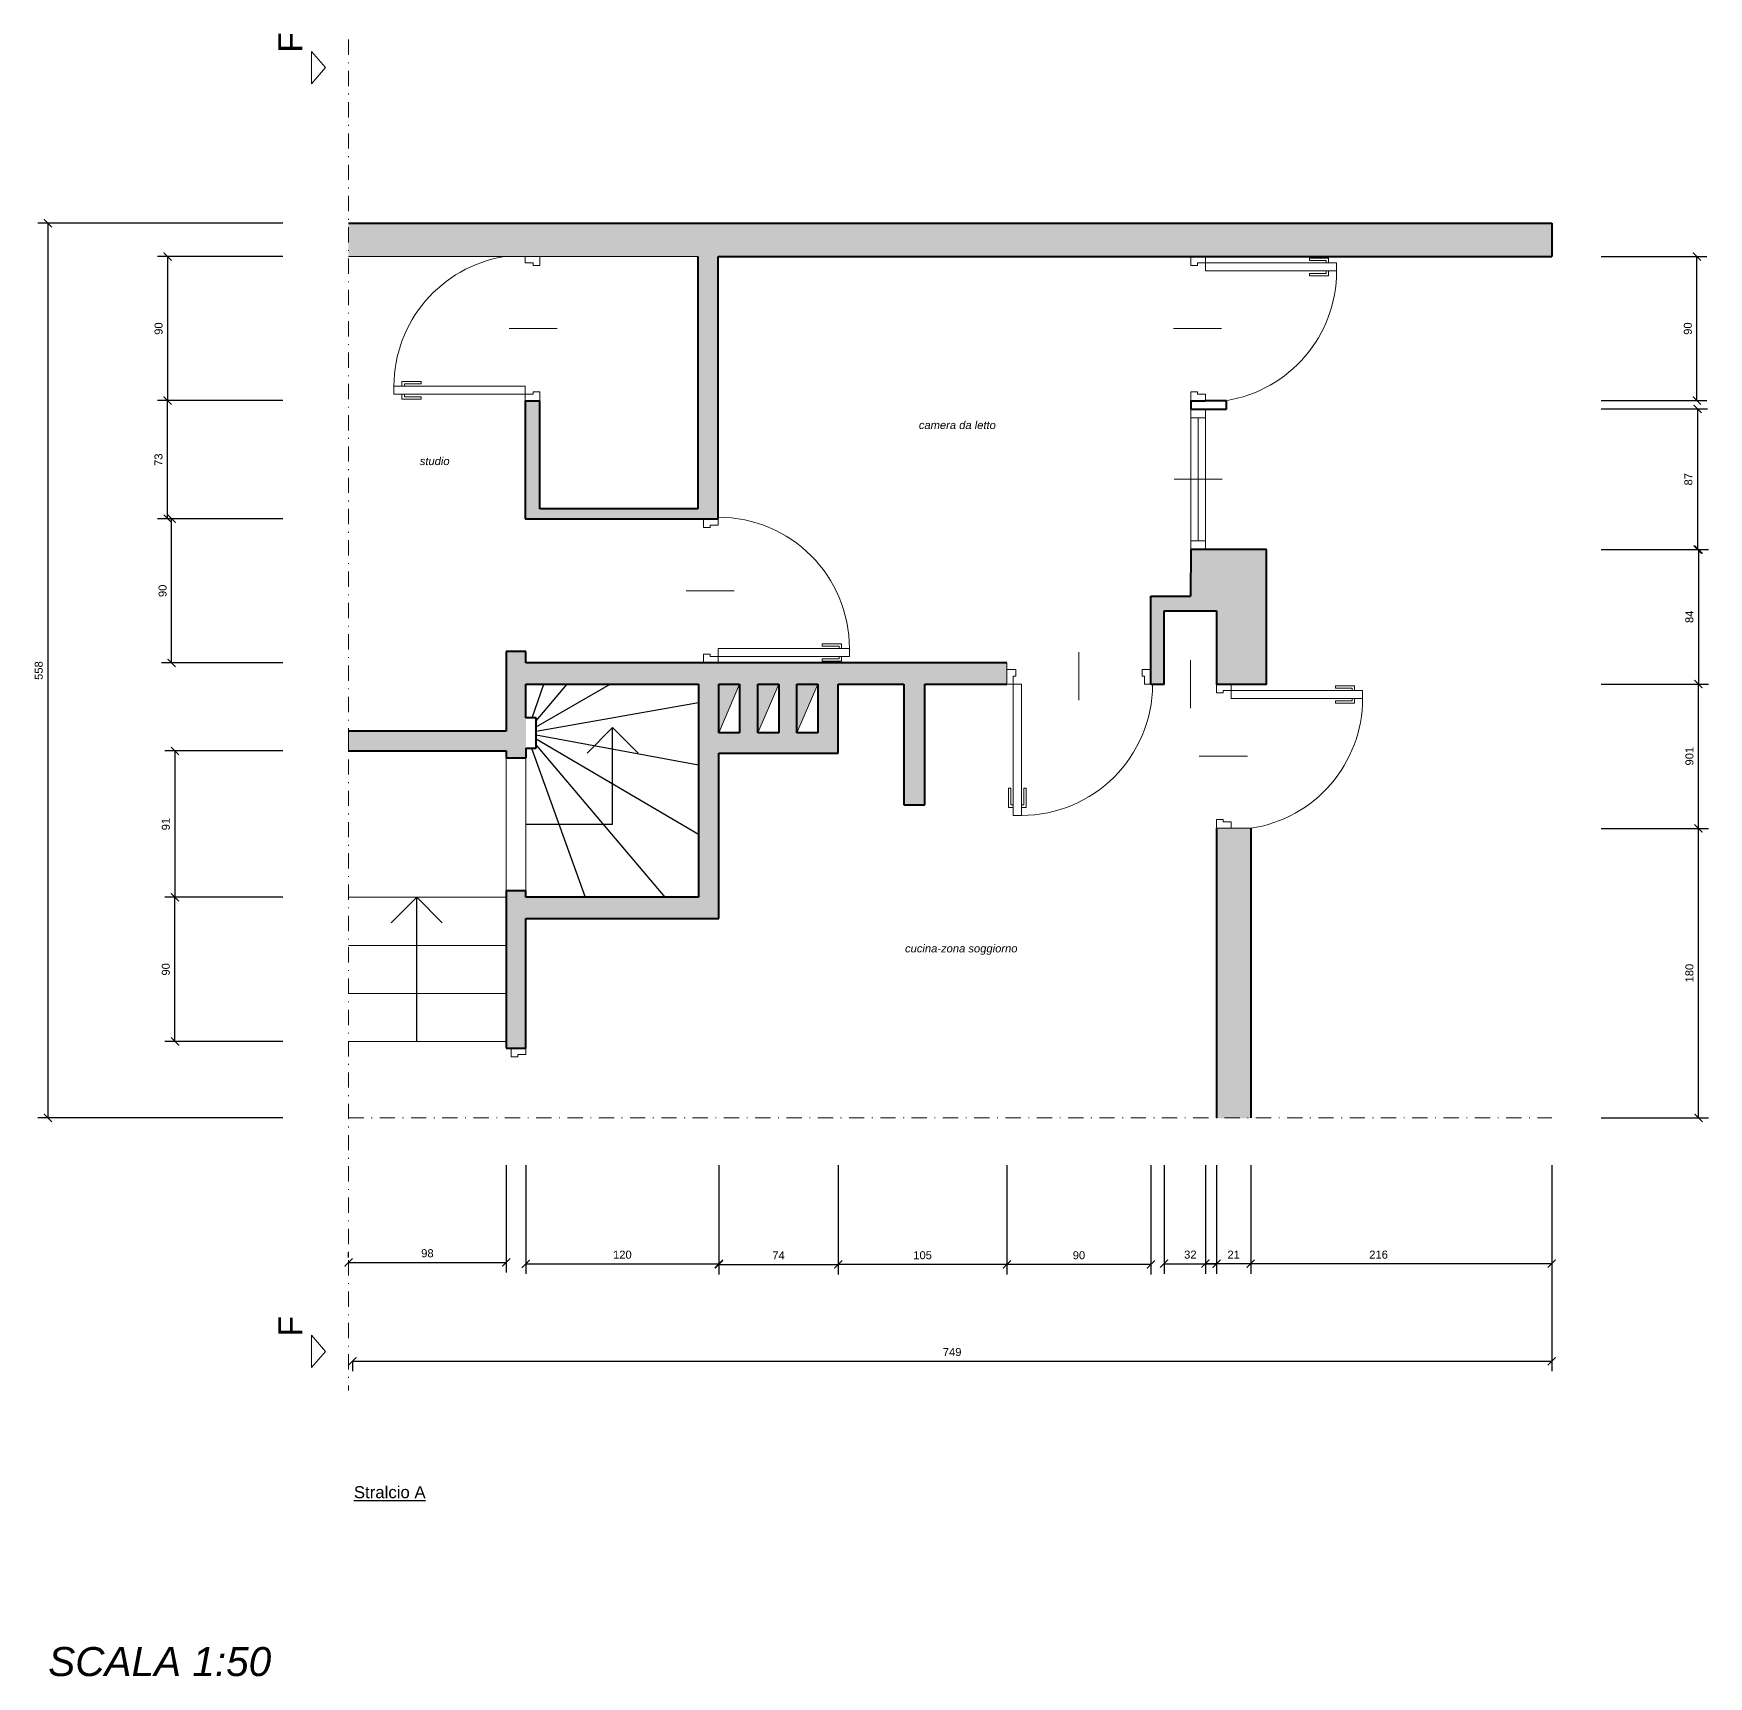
# Model space of a CAD drawing. Header units: centimetres. Extents: x 543 to 6804, y 293 to 1469.
# Drawn here: x 1072.1 to 1281.5, y 293.2 to 498.5 of the extents above; entities that cross this region are included whole.
import ezdxf

# ---------------------------------------------------------------- set-up
doc = ezdxf.new("R2010")
doc.units = ezdxf.units.CM
doc.linetypes.add('TRATTOPUNTO2', pattern=[12.7, 6.35, -3.175, 0, -3.175])
for name, color, linetype, lineweight in [('finestre', 131, 'Continuous', 20), ('linee a metà', 100, 'Continuous', 20), ('linee di sezione', 7, 'Continuous', 20), ('linee di sezione 2', 55, 'Continuous', 40), ('linee spesse', 254, 'Continuous', 20), ('linee tratto punto', 40, 'TRATTOPUNTO2', 20), ('porte', 230, 'Continuous', 20)]:
    doc.layers.add(name, color=color, linetype=linetype, lineweight=lineweight)
for name, color, linetype in [('linee dietro', 51, 'Continuous'), ('quote', 163, 'Continuous'), ('testo', 104, 'Continuous')]:
    doc.layers.add(name, color=color, linetype=linetype)
doc.styles.add('A3_b2', font='ariali.ttf', dxfattribs={"height": 5})
doc.styles.add('Annotativa', font='arial.ttf')
doc.styles.add('Annotative', font='arial.ttf')
doc.dimstyles.new('Annotativa', dxfattribs={"dimscale": 0, "dimtxt": 1, "dimasz": 1, "dimexe": 1.25, "dimexo": 0.625, "dimtad": 1, "dimtxsty": 'Annotativa', "dimblk": 'ARCHTICK', "dimcen": 1, "dimadec": 0, "dimazin": 0, "dimtfac": 1, "dimtmove": 0, "dimatfit": 3, "dimfxl": 1, "dimarcsym": 0})

# ---------------------------------------------------------------- blocks, each defined once
blk = doc.blocks.new('_ArchTick')
at = {"color": 0, "linetype": 'ByBlock', "const_width": 0.15}
blk.add_lwpolyline([(-0.5, -0.5), (0.5, 0.5)], dxfattribs=at)
blk = doc.blocks.new('*D94')
at = {"layer": 'Defpoints', "color": 0, "transparency": 16777216}
for p in [(1103.93, 474.75), (1073.94, 362.99), (1103.93, 362.99)]:
    blk.add_point(p, dxfattribs=at)
at = {"layer": 'quote', "color": 0, "lineweight": -2, "transparency": 16777216}
for p, q in [((1103.3, 474.75), (1072.69, 474.75)), ((1073.94, 474.75), (1073.94, 362.99)), ((1103.3, 362.99), (1072.69, 362.99))]:
    blk.add_line(p, q, dxfattribs=at)
for p, rotation in [((1073.94, 474.75), 90), ((1073.94, 362.99), 270)]:
    blk.add_blockref('_ArchTick', p, dxfattribs=dict(at, rotation=rotation))
at = {"layer": 'quote', "color": 0, "transparency": 16777216, "insert": (1072.8, 418.87), "char_height": 1, "attachment_point": 5, "rotation": 90, "style": 'Annotativa'}
blk.add_mtext('558', dxfattribs=at)
blk = doc.blocks.new('*D95')
at = {"layer": 'Defpoints', "color": 0, "transparency": 16777216}
for p in [(1103.93, 470.59), (1088.91, 452.59), (1103.93, 452.59)]:
    blk.add_point(p, dxfattribs=at)
at = {"layer": 'quote', "color": 0, "lineweight": -2, "transparency": 16777216}
for p, q in [((1103.3, 470.59), (1087.66, 470.59)), ((1088.91, 470.59), (1088.91, 452.59)), ((1103.3, 452.59), (1087.66, 452.59))]:
    blk.add_line(p, q, dxfattribs=at)
for p, rotation in [((1088.91, 470.59), 90), ((1088.91, 452.59), 270)]:
    blk.add_blockref('_ArchTick', p, dxfattribs=dict(at, rotation=rotation))
at = {"layer": 'quote', "color": 0, "transparency": 16777216, "insert": (1087.78, 461.59), "char_height": 1, "attachment_point": 5, "rotation": 90, "style": 'Annotativa'}
blk.add_mtext('90', dxfattribs=at)
blk = doc.blocks.new('*D96')
at = {"layer": 'Defpoints', "color": 0, "transparency": 16777216}
for p in [(1088.91, 452.59), (1103.93, 452.59), (1103.93, 437.83)]:
    blk.add_point(p, dxfattribs=at)
at = {"layer": 'quote', "color": 0, "lineweight": -2, "transparency": 16777216}
for p, q in [((1103.3, 452.59), (1087.66, 452.59)), ((1088.91, 437.83), (1088.91, 452.59)), ((1103.3, 437.83), (1087.66, 437.83))]:
    blk.add_line(p, q, dxfattribs=at)
for p, rotation in [((1088.91, 452.59), 90), ((1088.91, 437.83), 270)]:
    blk.add_blockref('_ArchTick', p, dxfattribs=dict(at, rotation=rotation))
at = {"layer": 'quote', "color": 0, "transparency": 16777216, "insert": (1087.77, 445.21), "char_height": 1, "attachment_point": 5, "rotation": 90, "style": 'Annotativa'}
blk.add_mtext('73', dxfattribs=at)
blk = doc.blocks.new('*D98')
at = {"layer": 'Defpoints', "color": 0, "transparency": 16777216}
for p in [(1089.41, 437.83), (1103.93, 437.83), (1103.93, 419.83)]:
    blk.add_point(p, dxfattribs=at)
at = {"layer": 'quote', "color": 0, "lineweight": -2, "transparency": 16777216}
for p, q in [((1103.3, 437.83), (1088.16, 437.83)), ((1089.41, 419.83), (1089.41, 437.83)), ((1103.3, 419.83), (1088.16, 419.83))]:
    blk.add_line(p, q, dxfattribs=at)
for p, rotation in [((1089.41, 437.83), 90), ((1089.41, 419.83), 270)]:
    blk.add_blockref('_ArchTick', p, dxfattribs=dict(at, rotation=rotation))
at = {"layer": 'quote', "color": 0, "transparency": 16777216, "insert": (1088.28, 428.83), "char_height": 1, "attachment_point": 5, "rotation": 90, "style": 'Annotativa'}
blk.add_mtext('90', dxfattribs=at)
blk = doc.blocks.new('*D99')
at = {"layer": 'Defpoints', "color": 0, "transparency": 16777216}
for p in [(1103.93, 408.83), (1089.82, 390.55), (1103.93, 390.55)]:
    blk.add_point(p, dxfattribs=at)
at = {"layer": 'quote', "color": 0, "lineweight": -2, "transparency": 16777216}
for p, q in [((1103.3, 408.83), (1088.57, 408.83)), ((1089.82, 408.83), (1089.82, 390.55)), ((1103.3, 390.55), (1088.57, 390.55))]:
    blk.add_line(p, q, dxfattribs=at)
for p, rotation in [((1089.82, 408.83), 90), ((1089.82, 390.55), 270)]:
    blk.add_blockref('_ArchTick', p, dxfattribs=dict(at, rotation=rotation))
at = {"layer": 'quote', "color": 0, "transparency": 16777216, "insert": (1088.68, 399.69), "char_height": 1, "attachment_point": 5, "rotation": 90, "style": 'Annotativa'}
blk.add_mtext('91', dxfattribs=at)
blk = doc.blocks.new('*D100')
at = {"layer": 'Defpoints', "color": 0, "transparency": 16777216}
for p in [(1089.82, 390.55), (1103.93, 390.55), (1103.93, 372.55)]:
    blk.add_point(p, dxfattribs=at)
at = {"layer": 'quote', "color": 0, "lineweight": -2, "transparency": 16777216}
for p, q in [((1103.3, 390.55), (1088.57, 390.55)), ((1089.82, 372.55), (1089.82, 390.55)), ((1103.3, 372.55), (1088.57, 372.55))]:
    blk.add_line(p, q, dxfattribs=at)
for p, rotation in [((1089.82, 390.55), 90), ((1089.82, 372.55), 270)]:
    blk.add_blockref('_ArchTick', p, dxfattribs=dict(at, rotation=rotation))
at = {"layer": 'quote', "color": 0, "transparency": 16777216, "insert": (1088.68, 381.55), "char_height": 1, "attachment_point": 5, "rotation": 90, "style": 'Annotativa'}
blk.add_mtext('90', dxfattribs=at)
blk = doc.blocks.new('*D101')
at = {"layer": 'Defpoints', "color": 0, "transparency": 16777216}
for p in [(1261.87, 357.72), (1112, 333.11), (1261.87, 332.61)]:
    blk.add_point(p, dxfattribs=at)
at = {"layer": 'quote', "color": 0, "lineweight": -2, "transparency": 16777216}
for p, q in [((1261.87, 357.09), (1261.87, 331.36)), ((1112, 332.61), (1261.87, 332.61)), ((1112, 332.48), (1112, 331.36))]:
    blk.add_line(p, q, dxfattribs=at)
at = {"layer": 'quote', "color": 0, "lineweight": -2, "transparency": 16777216, "rotation": 180}
blk.add_blockref('_ArchTick', (1112, 332.61), dxfattribs=at)
at = {"layer": 'quote', "color": 0, "lineweight": -2, "transparency": 16777216}
blk.add_blockref('_ArchTick', (1261.87, 332.61), dxfattribs=at)
at = {"layer": 'quote', "color": 0, "transparency": 16777216, "insert": (1186.94, 333.74), "char_height": 1, "attachment_point": 5, "style": 'Annotativa'}
blk.add_mtext('749', dxfattribs=at)
blk = doc.blocks.new('*D102')
at = {"layer": 'Defpoints', "color": 0, "transparency": 16777216}
for p in [(1131.23, 357.72), (1111.5, 344.94), (1131.23, 344.94)]:
    blk.add_point(p, dxfattribs=at)
at = {"layer": 'quote', "color": 0, "lineweight": -2, "transparency": 16777216}
for p, q in [((1131.23, 357.09), (1131.23, 343.69)), ((1111.5, 345.57), (1111.5, 346.19)), ((1111.5, 344.94), (1131.23, 344.94))]:
    blk.add_line(p, q, dxfattribs=at)
at = {"layer": 'quote', "color": 0, "lineweight": -2, "transparency": 16777216, "rotation": 180}
blk.add_blockref('_ArchTick', (1111.5, 344.94), dxfattribs=at)
at = {"layer": 'quote', "color": 0, "lineweight": -2, "transparency": 16777216}
blk.add_blockref('_ArchTick', (1131.23, 344.94), dxfattribs=at)
at = {"layer": 'quote', "color": 0, "transparency": 16777216, "insert": (1121.37, 346.08), "char_height": 1, "width": 2.2087, "attachment_point": 5, "style": 'Annotativa'}
blk.add_mtext('98', dxfattribs=at)
blk = doc.blocks.new('*D103')
at = {"layer": 'Defpoints', "color": 0, "transparency": 16777216}
for p in [(1133.67, 357.72), (1157.79, 357.72), (1157.79, 344.76)]:
    blk.add_point(p, dxfattribs=at)
at = {"layer": 'quote', "color": 0, "lineweight": -2, "transparency": 16777216}
for p, q in [((1133.67, 357.09), (1133.67, 343.51)), ((1157.79, 357.09), (1157.79, 343.51)), ((1133.67, 344.76), (1157.79, 344.76))]:
    blk.add_line(p, q, dxfattribs=at)
at = {"layer": 'quote', "color": 0, "lineweight": -2, "transparency": 16777216, "rotation": 180}
blk.add_blockref('_ArchTick', (1133.67, 344.76), dxfattribs=at)
at = {"layer": 'quote', "color": 0, "lineweight": -2, "transparency": 16777216}
blk.add_blockref('_ArchTick', (1157.79, 344.76), dxfattribs=at)
at = {"layer": 'quote', "color": 0, "transparency": 16777216, "insert": (1145.73, 345.9), "char_height": 1, "attachment_point": 5, "style": 'Annotativa'}
blk.add_mtext('120', dxfattribs=at)
blk = doc.blocks.new('*D105')
at = {"layer": 'Defpoints', "color": 0, "transparency": 16777216}
for p in [(1172.71, 357.72), (1193.79, 357.72), (1172.71, 344.7)]:
    blk.add_point(p, dxfattribs=at)
at = {"layer": 'quote', "color": 0, "lineweight": -2, "transparency": 16777216}
for p, q in [((1172.71, 357.09), (1172.71, 343.45)), ((1193.79, 357.09), (1193.79, 343.45)), ((1193.79, 344.7), (1172.71, 344.7))]:
    blk.add_line(p, q, dxfattribs=at)
at = {"layer": 'quote', "color": 0, "lineweight": -2, "transparency": 16777216, "rotation": 180}
blk.add_blockref('_ArchTick', (1172.71, 344.7), dxfattribs=at)
at = {"layer": 'quote', "color": 0, "lineweight": -2, "transparency": 16777216}
blk.add_blockref('_ArchTick', (1193.79, 344.7), dxfattribs=at)
at = {"layer": 'quote', "color": 0, "transparency": 16777216, "insert": (1183.25, 345.83), "char_height": 1, "attachment_point": 5, "style": 'Annotativa'}
blk.add_mtext('105', dxfattribs=at)
blk = doc.blocks.new('*D106')
at = {"layer": 'Defpoints', "color": 0, "transparency": 16777216}
for p in [(1193.79, 357.72), (1211.79, 357.72), (1193.79, 344.7)]:
    blk.add_point(p, dxfattribs=at)
at = {"layer": 'quote', "color": 0, "lineweight": -2, "transparency": 16777216}
for p, q in [((1193.79, 357.09), (1193.79, 343.45)), ((1211.79, 357.09), (1211.79, 343.45)), ((1211.79, 344.7), (1193.79, 344.7))]:
    blk.add_line(p, q, dxfattribs=at)
at = {"layer": 'quote', "color": 0, "lineweight": -2, "transparency": 16777216, "rotation": 180}
blk.add_blockref('_ArchTick', (1193.79, 344.7), dxfattribs=at)
at = {"layer": 'quote', "color": 0, "lineweight": -2, "transparency": 16777216}
blk.add_blockref('_ArchTick', (1211.79, 344.7), dxfattribs=at)
at = {"layer": 'quote', "color": 0, "transparency": 16777216, "insert": (1202.79, 345.83), "char_height": 1, "width": 2.9884, "attachment_point": 5, "style": 'Annotativa'}
blk.add_mtext('90', dxfattribs=at)
blk = doc.blocks.new('*D107')
at = {"layer": 'Defpoints', "color": 0, "transparency": 16777216}
for p in [(1213.43, 357.72), (1219.99, 357.72), (1219.99, 344.78)]:
    blk.add_point(p, dxfattribs=at)
at = {"layer": 'quote', "color": 0, "lineweight": -2, "transparency": 16777216}
for p, q in [((1213.43, 357.09), (1213.43, 343.53)), ((1219.99, 357.09), (1219.99, 343.53)), ((1213.43, 344.78), (1219.99, 344.78))]:
    blk.add_line(p, q, dxfattribs=at)
at = {"layer": 'quote', "color": 0, "lineweight": -2, "transparency": 16777216, "rotation": 180}
blk.add_blockref('_ArchTick', (1213.43, 344.78), dxfattribs=at)
at = {"layer": 'quote', "color": 0, "lineweight": -2, "transparency": 16777216}
blk.add_blockref('_ArchTick', (1219.99, 344.78), dxfattribs=at)
at = {"layer": 'quote', "color": 0, "transparency": 16777216, "insert": (1216.71, 345.91), "char_height": 1, "attachment_point": 5, "style": 'Annotativa'}
blk.add_mtext('32', dxfattribs=at)
blk = doc.blocks.new('*D108')
at = {"layer": 'Defpoints', "color": 0, "transparency": 16777216}
for p in [(1219.99, 357.72), (1224.25, 357.72), (1219.99, 344.78)]:
    blk.add_point(p, dxfattribs=at)
at = {"layer": 'quote', "color": 0, "lineweight": -2, "transparency": 16777216}
for p, q in [((1219.99, 357.09), (1219.99, 343.53)), ((1224.25, 357.09), (1224.25, 343.53)), ((1224.25, 344.78), (1219.99, 344.78))]:
    blk.add_line(p, q, dxfattribs=at)
at = {"layer": 'quote', "color": 0, "lineweight": -2, "transparency": 16777216, "rotation": 180}
blk.add_blockref('_ArchTick', (1219.99, 344.78), dxfattribs=at)
at = {"layer": 'quote', "color": 0, "lineweight": -2, "transparency": 16777216}
blk.add_blockref('_ArchTick', (1224.25, 344.78), dxfattribs=at)
at = {"layer": 'quote', "color": 0, "transparency": 16777216, "insert": (1222.12, 345.91), "char_height": 1, "attachment_point": 5, "style": 'Annotativa'}
blk.add_mtext('21', dxfattribs=at)
blk = doc.blocks.new('*D109')
at = {"layer": 'Defpoints', "color": 0, "transparency": 16777216}
for p in [(1218.59, 357.72), (1261.87, 357.72), (1218.59, 344.78)]:
    blk.add_point(p, dxfattribs=at)
at = {"layer": 'quote', "color": 0, "lineweight": -2, "transparency": 16777216}
for p, q in [((1218.59, 357.09), (1218.59, 343.53)), ((1261.87, 357.09), (1261.87, 343.53)), ((1261.87, 344.78), (1218.59, 344.78))]:
    blk.add_line(p, q, dxfattribs=at)
at = {"layer": 'quote', "color": 0, "lineweight": -2, "transparency": 16777216, "rotation": 180}
blk.add_blockref('_ArchTick', (1218.59, 344.78), dxfattribs=at)
at = {"layer": 'quote', "color": 0, "lineweight": -2, "transparency": 16777216}
blk.add_blockref('_ArchTick', (1261.87, 344.78), dxfattribs=at)
at = {"layer": 'quote', "color": 0, "transparency": 16777216, "insert": (1240.23, 345.91), "char_height": 1, "attachment_point": 5, "style": 'Annotativa'}
blk.add_mtext('216', dxfattribs=at)
blk = doc.blocks.new('*D110')
at = {"layer": 'Defpoints', "color": 0, "transparency": 16777216}
for p in [(1267.42, 470.59), (1280.02, 470.59), (1267.42, 452.59)]:
    blk.add_point(p, dxfattribs=at)
at = {"layer": 'quote', "color": 0, "lineweight": -2, "transparency": 16777216}
for p, q in [((1268.05, 470.59), (1281.27, 470.59)), ((1280.02, 452.59), (1280.02, 470.59)), ((1268.05, 452.59), (1281.27, 452.59))]:
    blk.add_line(p, q, dxfattribs=at)
for p, rotation in [((1280.02, 470.59), 90), ((1280.02, 452.59), 270)]:
    blk.add_blockref('_ArchTick', p, dxfattribs=dict(at, rotation=rotation))
at = {"layer": 'quote', "color": 0, "transparency": 16777216, "insert": (1278.88, 461.59), "char_height": 1, "attachment_point": 5, "rotation": 90, "style": 'Annotativa'}
blk.add_mtext('90', dxfattribs=at)
blk = doc.blocks.new('*D111')
at = {"layer": 'Defpoints', "color": 0, "transparency": 16777216}
for p in [(1267.42, 451.55), (1267.42, 433.99), (1280.09, 433.99)]:
    blk.add_point(p, dxfattribs=at)
at = {"layer": 'quote', "color": 0, "lineweight": -2, "transparency": 16777216}
for p, q in [((1268.05, 451.55), (1281.34, 451.55)), ((1280.09, 451.55), (1280.09, 433.99)), ((1268.05, 433.99), (1281.34, 433.99))]:
    blk.add_line(p, q, dxfattribs=at)
for p, rotation in [((1280.09, 451.55), 90), ((1280.09, 433.99), 270)]:
    blk.add_blockref('_ArchTick', p, dxfattribs=dict(at, rotation=rotation))
at = {"layer": 'quote', "color": 0, "transparency": 16777216, "insert": (1278.95, 442.77), "char_height": 1, "attachment_point": 5, "rotation": 90, "style": 'Annotativa'}
blk.add_mtext('87', dxfattribs=at)
blk = doc.blocks.new('*D112')
at = {"layer": 'Defpoints', "color": 0, "transparency": 16777216}
for p in [(1267.42, 433.99), (1267.42, 417.19), (1280.21, 417.19)]:
    blk.add_point(p, dxfattribs=at)
at = {"layer": 'quote', "color": 0, "lineweight": -2, "transparency": 16777216}
for p, q in [((1268.05, 433.99), (1281.46, 433.99)), ((1280.21, 433.99), (1280.21, 417.19)), ((1268.05, 417.19), (1281.46, 417.19))]:
    blk.add_line(p, q, dxfattribs=at)
for p, rotation in [((1280.21, 433.99), 90), ((1280.21, 417.19), 270)]:
    blk.add_blockref('_ArchTick', p, dxfattribs=dict(at, rotation=rotation))
at = {"layer": 'quote', "color": 0, "transparency": 16777216, "insert": (1279.08, 425.59), "char_height": 1, "attachment_point": 5, "rotation": 90, "style": 'Annotativa'}
blk.add_mtext('84', dxfattribs=at)
blk = doc.blocks.new('*D115')
at = {"layer": 'Defpoints', "color": 0, "transparency": 16777216}
for p in [(1267.42, 417.19), (1280.21, 417.19), (1267.42, 399.16)]:
    blk.add_point(p, dxfattribs=at)
at = {"layer": 'quote', "color": 0, "lineweight": -2, "transparency": 16777216}
for p, q in [((1268.05, 417.19), (1281.46, 417.19)), ((1280.21, 399.16), (1280.21, 417.19)), ((1268.05, 399.16), (1281.46, 399.16))]:
    blk.add_line(p, q, dxfattribs=at)
for p, rotation in [((1280.21, 417.19), 90), ((1280.21, 399.16), 270)]:
    blk.add_blockref('_ArchTick', p, dxfattribs=dict(at, rotation=rotation))
at = {"layer": 'quote', "color": 0, "transparency": 16777216, "insert": (1279.08, 408.18), "char_height": 1, "attachment_point": 5, "rotation": 90, "style": 'Annotativa'}
blk.add_mtext('901', dxfattribs=at)
blk = doc.blocks.new('*D116')
at = {"layer": 'Defpoints', "color": 0, "transparency": 16777216}
for p in [(1267.42, 399.16), (1280.21, 399.16), (1267.42, 362.99)]:
    blk.add_point(p, dxfattribs=at)
at = {"layer": 'quote', "color": 0, "lineweight": -2, "transparency": 16777216}
for p, q in [((1268.05, 399.16), (1281.46, 399.16)), ((1280.21, 362.99), (1280.21, 399.16)), ((1268.05, 362.99), (1281.46, 362.99))]:
    blk.add_line(p, q, dxfattribs=at)
for p, rotation in [((1280.21, 399.16), 90), ((1280.21, 362.99), 270)]:
    blk.add_blockref('_ArchTick', p, dxfattribs=dict(at, rotation=rotation))
at = {"layer": 'quote', "color": 0, "transparency": 16777216, "insert": (1279.08, 381.08), "char_height": 1, "attachment_point": 5, "rotation": 90, "style": 'Annotativa'}
blk.add_mtext('180', dxfattribs=at)

msp = doc.modelspace()

# ---------------------------------------------------------------- hatches: boundary and pattern name
at = {"layer": 'linee a metà', "true_color": 0x000000}
h = msp.add_hatch(color=18, dxfattribs=at)
h.dxf.hatch_style = 1
h.paths.add_polyline_path([(1160.389, 417.186), (1157.789, 417.186), (1157.789, 411.106)])
h.paths.add_polyline_path([(1165.269, 417.186), (1162.669, 417.186), (1162.669, 411.106)])
h.paths.add_polyline_path([(1170.149, 417.186), (1167.549, 417.186), (1167.549, 411.106)])
at = {"layer": 'linee di sezione 2', "true_color": 0xc7c8ca}
h = msp.add_hatch(color=9, dxfattribs=at)
h.dxf.hatch_style = 1
h.paths.add_polyline_path([(1261.871, 474.746), (1111.502, 474.746), (1111.502, 470.586), (1155.151, 470.586), (1157.711, 470.586), (1261.871, 470.586)])
h.paths.add_polyline_path([(1224.249, 399.186), (1219.991, 399.186), (1219.989, 362.946), (1224.249, 362.946)])
h = msp.add_hatch(color=9, dxfattribs=at)
h.dxf.hatch_style = 1
h.paths.add_polyline_path([(1193.789, 419.826), (1175.149, 419.826), (1133.669, 419.826), (1133.669, 421.266), (1131.229, 421.266), (1131.229, 411.306), (1111.502, 411.306), (1111.502, 408.826), (1131.229, 408.826), (1131.229, 407.986), (1133.669, 407.986), (1133.669, 417.186), (1155.229, 417.186), (1155.229, 390.546), (1133.669, 390.546), (1133.669, 391.346), (1131.229, 391.346), (1131.229, 371.706), (1133.669, 371.706), (1133.669, 387.906), (1157.789, 387.906), (1157.789, 408.546), (1172.709, 408.546), (1172.709, 417.186), (1180.889, 417.186), (1180.889, 402.106), (1183.529, 402.106), (1183.529, 417.186), (1193.789, 417.186)])
h.paths.add_polyline_path([(1157.789, 417.186), (1160.389, 417.186), (1160.389, 411.106), (1157.789, 411.106)], flags=16)
h.paths.add_polyline_path([(1162.669, 417.186), (1165.269, 417.186), (1165.269, 411.106), (1162.669, 411.106)], flags=16)
h.paths.add_polyline_path([(1167.549, 417.186), (1170.149, 417.186), (1170.149, 411.106), (1167.549, 411.106)], flags=16)
h.paths.add_polyline_path([(1157.711, 470.586), (1261.871, 470.586), (1261.871, 474.746), (1111.502, 474.746), (1111.502, 470.586), (1155.151, 470.586), (1155.151, 439.066), (1135.431, 439.066), (1135.431, 452.586), (1133.591, 452.586), (1133.591, 437.826), (1157.711, 437.826)])
h.paths.add_polyline_path([(1226.231, 433.986), (1216.751, 433.986), (1216.751, 426.346), (1219.991, 426.346), (1219.991, 417.186), (1226.231, 417.186)])
h.paths.add_polyline_path([(1216.751, 428.146), (1211.791, 428.146), (1211.791, 417.186), (1213.431, 417.186), (1213.431, 426.346), (1216.751, 426.346)])
at = {"layer": 'porte', "true_color": 0xc7c8ca}
h = msp.add_hatch(dxfattribs=at)
h.set_pattern_fill('ANGLE', color=9)
h.set_pattern_definition([(0, (0, 0), (0, 6.985), [5.08, -1.905]), (90, (0, 0), (-6.985, 4e-16), [5.08, -1.905])])
h.paths.add_polyline_path([(1221.231, 452.586), (1218.591, 452.586), (1216.751, 452.586), (1216.751, 451.546), (1221.231, 451.546)])

# ---------------------------------------------------------------- linework, layer by layer
at = {"layer": 'finestre'}
for p, q in [((1216.751, 451.546), (1216.751, 450.446)), ((1216.751, 450.446), (1218.591, 450.446)), ((1216.751, 450.446), (1216.751, 435.086)), ((1217.671, 450.446), (1217.671, 435.086)), ((1218.591, 450.446), (1218.591, 451.546)), ((1218.591, 450.446), (1218.591, 435.086)), ((1217.671, 442.766), (1214.671, 442.766)), ((1217.671, 442.766), (1220.671, 442.766)), ((1216.751, 435.086), (1218.591, 435.086)), ((1216.751, 435.086), (1216.751, 433.986)), ((1218.591, 435.086), (1218.591, 433.986))]:
    msp.add_line(p, q, dxfattribs=at)
at = {"layer": 'linee a metà'}
for p, q in [((1157.789, 411.106), (1160.389, 417.186)), ((1162.669, 411.106), (1165.269, 417.186)), ((1167.549, 411.106), (1170.149, 417.186)), ((1131.229, 407.986), (1131.229, 391.346)), ((1133.669, 391.346), (1133.669, 407.986)), ((1111.502, 390.546), (1131.229, 390.546)), ((1111.502, 384.546), (1131.229, 384.546)), ((1111.502, 378.546), (1131.229, 378.546)), ((1111.502, 372.546), (1131.229, 372.546))]:
    msp.add_line(p, q, dxfattribs=at)
at = {"layer": 'linee di sezione'}
for p, q in [((1111.502, 470.586), (1155.151, 470.586)), ((1193.789, 419.826), (1193.789, 417.186)), ((1157.789, 417.186), (1160.389, 417.186)), ((1157.789, 411.106), (1157.789, 417.186)), ((1160.389, 417.186), (1160.389, 411.106)), ((1162.669, 417.186), (1165.269, 417.186)), ((1162.669, 411.106), (1162.669, 417.186)), ((1165.269, 417.186), (1165.269, 411.106)), ((1167.549, 417.186), (1170.149, 417.186)), ((1167.549, 411.106), (1167.549, 417.186)), ((1111.502, 411.306), (1111.502, 408.826)), ((1160.389, 411.106), (1157.789, 411.106)), ((1165.269, 411.106), (1162.669, 411.106)), ((1219.991, 399.186), (1224.249, 399.186))]:
    msp.add_line(p, q, dxfattribs=at)
at = {"layer": 'linee di sezione 2'}
for p, q in [((1111.502, 474.746), (1261.871, 474.746)), ((1261.871, 474.746), (1261.871, 470.586)), ((1155.151, 470.586), (1155.151, 439.066)), ((1157.711, 470.586), (1261.871, 470.586)), ((1157.711, 437.826), (1157.711, 470.586)), ((1133.591, 452.586), (1133.591, 437.826)), ((1133.591, 452.586), (1135.431, 452.586)), ((1135.431, 439.066), (1135.431, 452.586)), ((1216.751, 452.586), (1218.591, 452.586)), ((1216.751, 452.586), (1216.751, 451.546)), ((1221.231, 452.586), (1218.591, 452.586)), ((1221.231, 451.546), (1221.231, 452.586)), ((1216.751, 451.546), (1221.231, 451.546)), ((1133.591, 437.826), (1157.711, 437.826)), ((1155.151, 439.066), (1135.431, 439.066)), ((1216.751, 433.986), (1216.731, 428.146)), ((1226.231, 433.986), (1216.751, 433.986)), ((1226.231, 417.146), (1226.231, 433.986)), ((1211.791, 417.146), (1211.791, 428.146)), ((1211.791, 428.146), (1216.731, 428.146)), ((1213.431, 417.146), (1213.431, 426.346)), ((1213.431, 426.346), (1216.731, 426.346)), ((1216.731, 426.346), (1219.991, 426.346)), ((1219.991, 426.346), (1219.991, 417.146)), ((1133.669, 421.266), (1131.229, 421.266)), ((1131.229, 421.266), (1131.229, 411.306)), ((1133.669, 419.826), (1133.669, 421.266)), ((1175.149, 419.826), (1133.669, 419.826)), ((1193.789, 419.826), (1175.149, 419.826)), ((1211.789, 417.186), (1211.789, 419.026)), ((1133.669, 412.986), (1133.669, 417.186)), ((1133.669, 417.186), (1155.229, 417.186)), ((1155.229, 417.186), (1155.229, 390.546)), ((1157.789, 417.186), (1160.389, 417.186)), ((1157.789, 411.106), (1157.789, 417.186)), ((1160.389, 417.186), (1160.389, 411.106)), ((1162.669, 417.186), (1165.269, 417.186)), ((1162.669, 411.106), (1162.669, 417.186)), ((1165.269, 417.186), (1165.269, 411.106)), ((1167.549, 417.186), (1170.149, 417.186)), ((1167.549, 411.106), (1167.549, 417.186)), ((1170.149, 417.186), (1170.149, 411.106)), ((1170.149, 417.186), (1170.149, 411.106)), ((1172.709, 408.546), (1172.709, 417.186)), ((1172.709, 417.186), (1180.889, 417.186)), ((1180.889, 417.186), (1180.889, 402.106)), ((1183.529, 402.106), (1183.529, 417.186)), ((1183.529, 417.186), (1193.789, 417.186)), ((1211.789, 417.186), (1213.429, 417.186)), ((1219.989, 417.186), (1226.229, 417.186)), ((1134.949, 412.986), (1133.669, 412.986)), ((1134.949, 409.186), (1134.949, 412.986)), ((1131.229, 411.306), (1111.502, 411.306)), ((1160.389, 411.106), (1157.789, 411.106)), ((1165.269, 411.106), (1162.669, 411.106)), ((1170.149, 411.106), (1167.549, 411.106)), ((1170.149, 411.106), (1167.549, 411.106)), ((1111.502, 408.826), (1131.229, 408.826)), ((1131.229, 408.826), (1131.229, 407.986)), ((1133.669, 409.186), (1134.949, 409.186)), ((1133.669, 409.186), (1133.669, 407.986)), ((1157.789, 387.906), (1157.789, 408.546)), ((1157.789, 408.546), (1172.709, 408.546)), ((1131.229, 407.986), (1133.669, 407.986)), ((1180.889, 402.106), (1183.529, 402.106)), ((1219.991, 399.186), (1219.989, 362.986)), ((1224.249, 399.186), (1224.249, 362.986)), ((1133.669, 391.346), (1131.229, 391.346)), ((1131.229, 391.346), (1131.229, 371.706)), ((1133.669, 390.546), (1133.669, 391.346)), ((1155.229, 390.546), (1133.669, 390.546)), ((1133.669, 371.706), (1133.669, 387.906)), ((1133.669, 387.906), (1157.789, 387.906)), ((1131.229, 371.706), (1133.669, 371.706))]:
    msp.add_line(p, q, dxfattribs=at)
at = {"layer": 'linee dietro'}
for p, q in [((1134.453, 412.986), (1135.921, 417.186)), ((1134.949, 411.827), (1144.189, 417.186)), ((1134.949, 412.597), (1138.829, 417.186)), ((1134.949, 411.31), (1155.229, 414.871)), ((1134.949, 410.848), (1155.229, 407.077)), ((1134.949, 410.336), (1155.229, 398.431)), ((1144.514, 411.747), (1141.333, 408.565)), ((1144.514, 399.666), (1144.514, 411.747)), ((1144.514, 411.747), (1147.696, 408.565)), ((1134.356, 409.186), (1141.083, 390.546)), ((1134.949, 409.573), (1151.018, 390.546)), ((1133.669, 399.666), (1144.514, 399.666)), ((1120.029, 390.546), (1116.847, 387.364)), ((1120.029, 372.546), (1120.029, 390.546)), ((1120.029, 390.546), (1123.211, 387.364))]:
    msp.add_line(p, q, dxfattribs=at)
at = {"layer": 'linee spesse'}
for p, q in [((1106.885, 496.224), (1106.885, 492.156)), ((1108.615, 494.19), (1106.885, 496.224)), ((1108.615, 494.19), (1106.885, 492.156)), ((1221.831, 399.186), (1219.991, 399.186)), ((1106.885, 335.864), (1106.885, 331.796)), ((1108.615, 333.83), (1106.885, 335.864)), ((1108.615, 333.83), (1106.885, 331.796))]:
    msp.add_line(p, q, dxfattribs=at)
at = {"layer": 'linee tratto punto', "ltscale": 0.3}
for p, q in [((1111.502, 497.705), (1111.502, 328.934)), ((1111.502, 362.986), (1261.871, 362.986)), ((1261.871, 362.986), (1261.871, 362.986))]:
    msp.add_line(p, q, dxfattribs=at)
at = {"layer": 'porte'}
for p, q in [((1133.591, 470.586), (1133.591, 469.786)), ((1133.591, 469.786), (1134.591, 469.786)), ((1134.591, 469.786), (1134.591, 469.486)), ((1134.591, 469.486), (1135.431, 469.486)), ((1135.431, 469.486), (1135.431, 470.586)), ((1216.751, 470.586), (1216.751, 469.486)), ((1216.751, 469.486), (1217.591, 469.486)), ((1217.591, 469.486), (1217.591, 469.786)), ((1217.591, 469.786), (1218.591, 469.786)), ((1218.591, 469.786), (1218.591, 470.586)), ((1218.591, 468.786), (1218.591, 469.786)), ((1218.591, 469.786), (1234.991, 469.786)), ((1231.591, 470.086), (1231.591, 470.386)), ((1233.991, 470.386), (1231.591, 470.386)), ((1231.591, 470.386), (1231.591, 470.086)), ((1231.591, 470.086), (1233.691, 470.086)), ((1233.691, 470.086), (1233.691, 469.786)), ((1233.991, 469.786), (1233.991, 470.386)), ((1233.991, 469.786), (1233.991, 470.386)), ((1233.991, 469.786), (1233.991, 470.386)), ((1233.991, 469.786), (1233.991, 470.386)), ((1234.991, 469.786), (1234.991, 468.786)), ((1234.991, 468.786), (1218.591, 468.786)), ((1231.591, 468.486), (1231.591, 468.186)), ((1231.591, 468.186), (1231.591, 468.486)), ((1231.591, 468.486), (1233.691, 468.486)), ((1233.991, 468.186), (1231.591, 468.186)), ((1233.691, 468.486), (1233.691, 468.786)), ((1233.991, 468.786), (1233.991, 468.186)), ((1233.991, 468.786), (1233.991, 468.186)), ((1233.991, 468.786), (1233.991, 468.186)), ((1233.991, 468.786), (1233.991, 468.186)), ((1134.591, 461.586), (1131.591, 461.586)), ((1134.591, 461.586), (1137.591, 461.586)), ((1217.591, 461.586), (1214.591, 461.586)), ((1217.591, 461.586), (1220.591, 461.586)), ((1133.591, 454.386), (1117.191, 454.386)), ((1117.191, 454.386), (1117.191, 453.386)), ((1118.191, 454.386), (1118.191, 454.986)), ((1118.191, 454.386), (1118.191, 454.986)), ((1118.191, 454.386), (1118.191, 454.986)), ((1118.191, 454.386), (1118.191, 454.986)), ((1118.191, 454.986), (1120.591, 454.986)), ((1120.591, 454.686), (1118.491, 454.686)), ((1118.491, 454.686), (1118.491, 454.386)), ((1120.591, 454.686), (1120.591, 454.986)), ((1120.591, 454.986), (1120.591, 454.686)), ((1133.591, 453.386), (1133.591, 454.386)), ((1117.191, 453.386), (1133.591, 453.386)), ((1118.191, 453.386), (1118.191, 452.786)), ((1118.191, 453.386), (1118.191, 452.786)), ((1118.191, 453.386), (1118.191, 452.786)), ((1118.191, 453.386), (1118.191, 452.786)), ((1118.191, 452.786), (1120.591, 452.786)), ((1118.491, 453.086), (1118.491, 453.386)), ((1120.591, 453.086), (1118.491, 453.086)), ((1120.591, 453.086), (1120.591, 452.786)), ((1120.591, 452.786), (1120.591, 453.086)), ((1133.591, 452.586), (1133.591, 453.386)), ((1133.591, 453.386), (1134.591, 453.386)), ((1135.431, 453.686), (1134.591, 453.686)), ((1134.591, 453.386), (1134.591, 453.686)), ((1135.431, 452.586), (1135.431, 453.686)), ((1217.591, 453.686), (1216.751, 453.686)), ((1216.751, 453.686), (1216.751, 452.586)), ((1217.591, 453.386), (1217.591, 453.686)), ((1218.591, 453.386), (1217.591, 453.386)), ((1218.591, 452.586), (1218.591, 453.386)), ((1155.871, 436.726), (1155.871, 437.826)), ((1157.711, 437.826), (1157.711, 437.026)), ((1156.711, 436.726), (1155.871, 436.726)), ((1157.711, 437.026), (1156.711, 437.026)), ((1156.711, 437.026), (1156.711, 436.726)), ((1156.711, 428.826), (1153.711, 428.826)), ((1156.711, 428.826), (1159.711, 428.826)), ((1155.871, 419.826), (1155.871, 420.926)), ((1155.871, 420.926), (1156.711, 420.926)), ((1156.711, 420.926), (1156.711, 420.626)), ((1157.711, 420.626), (1157.711, 421.626)), ((1157.711, 421.626), (1174.111, 421.626)), ((1170.711, 421.926), (1170.711, 422.226)), ((1173.111, 422.226), (1170.711, 422.226)), ((1170.711, 422.226), (1170.711, 421.926)), ((1170.711, 421.926), (1172.811, 421.926)), ((1172.811, 421.926), (1172.811, 421.626)), ((1173.111, 421.626), (1173.111, 422.226)), ((1173.111, 421.626), (1173.111, 422.226)), ((1173.111, 421.626), (1173.111, 422.226)), ((1173.111, 421.626), (1173.111, 422.226)), ((1174.111, 421.626), (1174.111, 420.626)), ((1202.789, 418.186), (1202.789, 421.186)), ((1156.711, 420.626), (1157.711, 420.626)), ((1157.711, 420.626), (1157.711, 419.826)), ((1174.111, 420.626), (1157.711, 420.626)), ((1170.711, 420.326), (1170.711, 420.026)), ((1170.711, 420.026), (1170.711, 420.326)), ((1170.711, 420.326), (1172.811, 420.326)), ((1173.111, 420.026), (1170.711, 420.026)), ((1172.811, 420.326), (1172.811, 420.626)), ((1173.111, 420.626), (1173.111, 420.026)), ((1173.111, 420.626), (1173.111, 420.026)), ((1173.111, 420.626), (1173.111, 420.026)), ((1173.111, 420.626), (1173.111, 420.026)), ((1193.789, 419.026), (1194.889, 419.026)), ((1194.889, 419.026), (1194.889, 418.186)), ((1211.789, 419.026), (1210.689, 419.026)), ((1210.689, 419.026), (1210.689, 418.186)), ((1216.709, 417.186), (1216.709, 420.186)), ((1194.589, 417.186), (1193.789, 417.186)), ((1194.889, 418.186), (1194.589, 418.186)), ((1194.589, 418.186), (1194.589, 417.186)), ((1194.589, 417.186), (1195.589, 417.186)), ((1194.589, 400.786), (1194.589, 417.186)), ((1195.589, 417.186), (1195.589, 400.786)), ((1202.789, 418.186), (1202.789, 415.186)), ((1210.689, 418.186), (1210.989, 418.186)), ((1210.989, 418.186), (1210.989, 417.186)), ((1210.989, 417.186), (1211.789, 417.186)), ((1216.709, 417.186), (1216.709, 414.186)), ((1219.991, 417.186), (1219.991, 416.086)), ((1221.831, 416.386), (1221.831, 417.186)), ((1234.831, 416.686), (1234.831, 416.986)), ((1237.231, 416.986), (1234.831, 416.986)), ((1234.831, 416.986), (1234.831, 416.686)), ((1234.831, 416.686), (1236.931, 416.686)), ((1236.931, 416.686), (1236.931, 416.386)), ((1237.231, 416.386), (1237.231, 416.986)), ((1237.231, 416.386), (1237.231, 416.986)), ((1237.231, 416.386), (1237.231, 416.986)), ((1237.231, 416.386), (1237.231, 416.986)), ((1219.991, 416.086), (1220.831, 416.086)), ((1220.831, 416.086), (1220.831, 416.386)), ((1220.831, 416.386), (1221.831, 416.386)), ((1221.831, 415.386), (1221.831, 416.386)), ((1221.831, 416.386), (1238.231, 416.386)), ((1238.231, 415.386), (1221.831, 415.386)), ((1234.831, 415.086), (1234.831, 414.786)), ((1234.831, 414.786), (1234.831, 415.086)), ((1234.831, 415.086), (1236.931, 415.086)), ((1237.231, 414.786), (1234.831, 414.786)), ((1236.931, 415.086), (1236.931, 415.386)), ((1237.231, 415.386), (1237.231, 414.786)), ((1237.231, 415.386), (1237.231, 414.786)), ((1237.231, 415.386), (1237.231, 414.786)), ((1237.231, 415.386), (1237.231, 414.786)), ((1238.231, 416.386), (1238.231, 415.386)), ((1220.831, 408.186), (1217.831, 408.186)), ((1220.831, 408.186), (1223.831, 408.186)), ((1194.289, 404.186), (1193.989, 404.186)), ((1193.989, 401.786), (1193.989, 404.186)), ((1193.989, 404.186), (1194.289, 404.186)), ((1194.289, 404.186), (1194.289, 402.086)), ((1195.889, 404.186), (1196.189, 404.186)), ((1196.189, 404.186), (1195.889, 404.186)), ((1195.889, 404.186), (1195.889, 402.086)), ((1196.189, 401.786), (1196.189, 404.186)), ((1194.289, 402.086), (1194.589, 402.086)), ((1195.889, 402.086), (1195.589, 402.086)), ((1194.589, 401.786), (1193.989, 401.786)), ((1194.589, 401.786), (1193.989, 401.786)), ((1194.589, 401.786), (1193.989, 401.786)), ((1194.589, 401.786), (1193.989, 401.786)), ((1195.589, 400.786), (1194.589, 400.786)), ((1195.589, 401.786), (1196.189, 401.786)), ((1195.589, 401.786), (1196.189, 401.786)), ((1195.589, 401.786), (1196.189, 401.786)), ((1195.589, 401.786), (1196.189, 401.786)), ((1219.991, 399.186), (1219.991, 400.286)), ((1219.991, 400.286), (1220.831, 400.286)), ((1220.831, 400.286), (1220.831, 399.986)), ((1220.831, 399.986), (1221.831, 399.986)), ((1221.831, 399.986), (1221.831, 399.186)), ((1131.829, 371.706), (1131.829, 370.606)), ((1131.829, 370.606), (1132.669, 370.606)), ((1132.669, 370.606), (1132.669, 370.906)), ((1132.669, 370.906), (1133.669, 370.906)), ((1133.669, 370.906), (1133.669, 371.706))]:
    msp.add_line(p, q, dxfattribs=at)
for centre, start, end in [((1133.591, 454.386), 98.95722, 180), ((1218.591, 468.786), 278.95722, 0), ((1157.711, 421.626), 0, 90), ((1195.589, 417.186), 270, 359.85855), ((1221.831, 415.386), 278.47723, 0)]:
    msp.add_arc(centre, 16.4, start, end, dxfattribs=at)

# ---------------------------------------------------------------- texts
at = {"layer": 'testo', "style": 'Annotative'}
for p in [(1105.733, 496.059), (1105.733, 335.699)]:
    msp.add_text('F', height=3, rotation=90, dxfattribs=at).set_placement(p)
at = {"layer": 'testo', "style": 'A3_b2'}
for s, p in [('camera da letto', (1182.777, 449.042)), ('studio', (1120.415, 444.54)), ('cucina-zona soggiorno', (1181.054, 383.666))]:
    msp.add_text(s, height=1, dxfattribs=at).set_placement(p)
at = {"layer": 'testo', "attachment_point": 1, "style": 'Annotative'}
for s, insert, char_height, width in [('{\\LStralcio A}', (1112.179, 316.989), 1.5, 55.75691), ('{\\fArial|b0|i1|c0|p34;SCALA 1:50}', (1073.982, 296.893), 3.62538, 31.04939)]:
    msp.add_mtext(s, dxfattribs=dict(at, insert=insert, char_height=char_height, width=width))

# ---------------------------------------------------------------- dimensions: what is measured, and where the dimension line sits
at = {"layer": 'quote'}
for base, p1, p2, text, picture, middle in [((1073.936, 362.986), (1103.93, 474.746), (1103.93, 362.986), '558', '*D94', (1072.8, 418.866)), ((1088.911, 452.586), (1103.93, 470.586), (1103.93, 452.586), '90', '*D95', (1087.775, 461.586)), ((1280.019, 470.586), (1267.425, 452.586), (1267.425, 470.586), '90', '*D110', (1278.884, 461.586)), ((1088.911, 452.586), (1103.93, 437.826), (1103.93, 452.586), '73', '*D96', (1087.775, 445.206)), ((1280.087, 433.986), (1267.425, 451.546), (1267.425, 433.986), '87', '*D111', (1278.951, 442.766)), ((1089.411, 437.826), (1103.93, 419.826), (1103.93, 437.826), '90', '*D98', (1088.275, 428.826)), ((1280.211, 417.186), (1267.425, 433.986), (1267.425, 417.186), '84', '*D112', (1279.075, 425.586)), ((1280.211, 417.186), (1267.425, 399.165), (1267.425, 417.186), '901', '*D115', (1279.075, 408.175)), ((1089.82, 390.546), (1103.93, 408.826), (1103.93, 390.546), '91', '*D99', (1088.684, 399.686)), ((1280.211, 399.165), (1267.425, 362.986), (1267.425, 399.165), '180', '*D116', (1279.075, 381.075)), ((1089.82, 390.546), (1103.93, 372.546), (1103.93, 390.546), '90', '*D100', (1088.684, 381.546))]:
    dim = msp.add_linear_dim(base=base, p1=p1, p2=p2, angle=90, text=text, dimstyle='Annotativa', dxfattribs=at)
    dim.commit()
    dim.dimension.update_dxf_attribs({"geometry": picture, "text_midpoint": middle})
for base, p1, p2, text, picture, middle in [((1131.229, 344.945), (1111.502, 344.945), (1131.229, 357.717), '98', '*D102', (1121.365, 346.08)), ((1261.871, 332.607), (1112.002, 333.107), (1261.871, 357.717), '749', '*D101', (1186.936, 333.743)), ((1157.789, 344.76), (1133.669, 357.717), (1157.789, 357.717), '120', '*D103', (1145.729, 345.896)), ((1172.709, 344.698), (1193.789, 357.717), (1172.709, 357.717), '105', '*D105', (1183.249, 345.833)), ((1193.789, 344.698), (1211.789, 357.717), (1193.789, 357.717), '90', '*D106', (1202.789, 345.833)), ((1219.989, 344.779), (1213.431, 357.717), (1219.989, 357.718), '32', '*D107', (1216.71, 345.915)), ((1218.591, 344.779), (1261.871, 357.717), (1218.591, 357.717), '216', '*D109', (1240.231, 345.914)), ((1219.989, 344.779), (1224.249, 357.717), (1219.989, 357.718), '21', '*D108', (1222.119, 345.906))]:
    dim = msp.add_linear_dim(base=base, p1=p1, p2=p2, text=text, dimstyle='Annotativa', dxfattribs=at)
    dim.commit()
    dim.dimension.update_dxf_attribs({"geometry": picture, "text_midpoint": middle})
msp.add_linear_dim(base=(1172.709, 344.698), p1=(1157.789, 357.717), p2=(1172.709, 357.717), text='74', dimstyle='Annotativa', dxfattribs=at).render()

doc.saveas('drawing.dxf')
